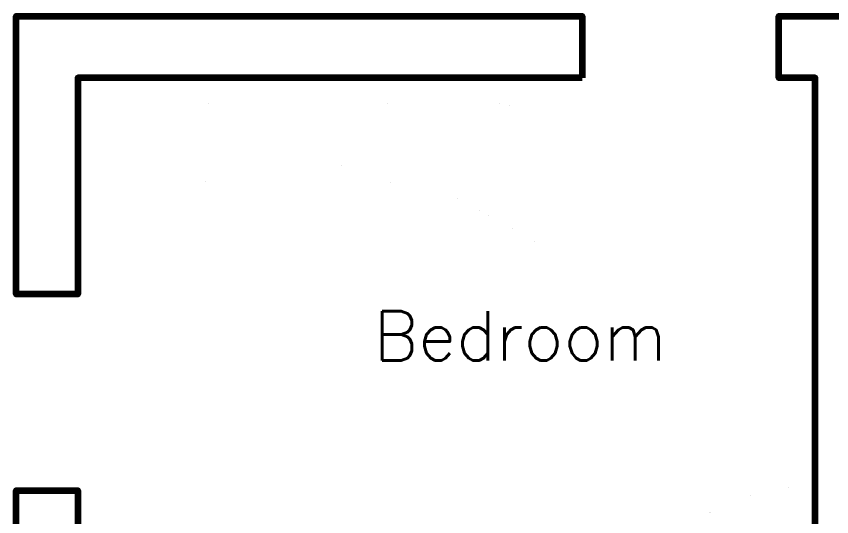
# Model space of a CAD drawing. Header units: metres. Extents: x -1.5 to 5.12, y -0.47 to 6.77.
# Drawn here: x -1.5 to 1.816, y 4.732 to 6.768 of the extents above; entities that cross this region are included whole.
import ezdxf
from ezdxf.enums import TextEntityAlignment as Align

# ---------------------------------------------------------------- set-up
doc = ezdxf.new("R2010")
doc.units = ezdxf.units.M
doc.header["$LTSCALE"] = 10
doc.layers.get('0').update_dxf_attribs({"linetype": 'CONTINUOUS', "lineweight": 100})
for name, color, linetype, lineweight in [('doors', 1, 'CONTINUOUS', 100), ('roomitems', 4, 'CONTINUOUS', 100), ('texts', 5, 'CONTINUOUS', 100), ('walls', 8, 'CONTINUOUS', 100), ('windows', 3, 'CONTINUOUS', 100)]:
    doc.layers.add(name, color=color, linetype=linetype, lineweight=lineweight)
doc.styles.get("Standard").update_dxf_attribs({"font": 'txt', "width": 0.75, "bigfont": 'bigfont.shx'})

# ---------------------------------------------------------------- blocks, each defined once
blk = doc.blocks.new('W-2-1')
at = {"color": 0}
for points, const_width in [([(-333.3, 60), (-400, 60)], 0.01), ([(-400, 60), (-400, 50)], 0.01), ([(-333.3, 60), (-400, 60)], 0.01), ([(-393.3, 60), (-400, 60)], 0.01), ([(-400, 60), (-400, 50)], 0.01), ([(-400, 50), (-400, 40)], 0.01), ([(-400, 50), (-400, 40)], 0.01), ([(-400, 40), (-400, 30)], 0.01), ([(-400, 40), (-400, 30)], 0.01), ([(-386.7, 60), (-393.3, 60)], 0.01), ([(-380, 60), (-386.7, 60)], 0.01), ([(-373.3, 60), (-380, 60)], 0.01), ([(-366.7, 60), (-373.3, 60)], 0.01), ([(-360, 60), (-366.7, 60)], 0.01), ([(-353.3, 60), (-360, 60)], 0.01), ([(-346.7, 60), (-353.3, 60)], 0.01), ([(-340, 60), (-346.7, 60)], 0.01), ([(-333.3, 60), (-340, 60)], 0.01), ([(-266.7, 60), (-333.3, 60)], 0.01), ([(-266.7, 60), (-333.3, 60)], 0.01), ([(-326.7, 60), (-333.3, 60)], 0.01), ([(-320, 60), (-326.7, 60)], 0.01), ([(-320, 60), (-320, 60)], 0.01), ([(-200, 60), (-266.7, 60)], 0.01), ([(-200, 60), (-266.7, 60)], 0.01), ([(-133.3, 60), (-200, 60)], 0.01), ([(-133.3, 60), (-200, 60)], 0.01), ([(-66.7, 60), (-133.3, 60)], 0.01), ([(-66.7, 60), (-133.3, 60)], 0.01), ([(0, 60), (-66.7, 60)], 0.01), ([(0, 60), (-66.7, 60)], 0.01), ([(66.7, 60), (0, 60)], 0.01), ([(66.7, 60), (0, 60)], 0.01), ([(133.3, 60), (66.7, 60)], 0.01), ([(133.3, 60), (66.7, 60)], 0.01), ([(200, 60), (133.3, 60)], 0.01), ([(200, 60), (133.3, 60)], 0.01), ([(266.7, 60), (200, 60)], 0.01), ([(266.7, 60), (200, 60)], 0.01), ([(333.3, 60), (266.7, 60)], 0.01), ([(333.3, 60), (266.7, 60)], 0.01), ([(326.7, 60), (320, 60)], 0.01), ([(333.3, 60), (326.7, 60)], 0.01), ([(400, 60), (333.3, 60)], 0.01), ([(400, 60), (333.3, 60)], 0.01), ([(340, 60), (333.3, 60)], 0.01), ([(346.7, 60), (340, 60)], 0.01), ([(353.3, 60), (346.7, 60)], 0.01), ([(360, 60), (353.3, 60)], 0.01), ([(366.7, 60), (360, 60)], 0.01), ([(373.3, 60), (366.7, 60)], 0.01), ([(380, 60), (373.3, 60)], 0.01), ([(386.7, 60), (380, 60)], 0.01), ([(393.3, 60), (386.7, 60)], 0.01), ([(400, 60), (393.3, 60)], 0.01), ([(400, 50), (400, 60)], 0.01), ([(400, 60), (400, 60)], 0.01), ([(400, 50), (400, 60)], 0.01), ([(400, 40), (400, 50)], 0.01), ([(400, 40), (400, 50)], 0.01), ([(400, 30), (400, 40)], 0.01), ([(400, 30), (400, 40)], 0.01), ([(-400, 30), (-400, 20)], 0.01), ([(-400, 30), (-400, 20)], 0.01), ([(-400, 20), (-400, 10)], 0.01), ([(-400, 20), (-400, 10)], 0.01), ([(-400, 10), (-400, 0)], 0.01), ([(-400, 10), (-400, 0)], 0.01), ([(-400, 0), (-400, -10)], 0.01), ([(-400, 0), (-400, 0)], 0.01), ([(-400, 0), (-333.3, 0)], 0.01), ([(-400, 0), (-400, -10)], 0.01), ([(-400, 0), (-400, 0)], 0.04), ([(-400, 0), (-393.3, 0)], 0.04), ([(-393.3, 0), (-386.7, 0)], 0.04), ([(-386.7, 0), (-380, 0)], 0.04), ([(-380, 0), (-373.3, 0)], 0.04), ([(-373.3, 0), (-366.7, 0)], 0.04), ([(-366.7, 0), (-360, 0)], 0.04), ([(-360, 0), (-353.3, 0)], 0.04), ([(-353.3, 0), (-346.7, 0)], 0.04), ([(-346.7, 0), (-340, 0)], 0.04), ([(-340, 0), (-333.3, 0)], 0.04), ([(-333.3, 0), (-326.7, 0)], 0.04), ([(-333.3, 0), (-266.7, 0)], 0.01), ([(-326.7, 0), (-320, 0)], 0.04), ([(-266.7, 0), (-200, 0)], 0.01), ([(-200, 0), (-133.3, 0)], 0.01), ([(-133.3, 0), (-66.7, 0)], 0.01), ([(-66.7, 0), (0, 0)], 0.01), ([(0, 0), (66.7, 0)], 0.01), ([(66.7, 0), (133.3, 0)], 0.01), ([(133.3, 0), (200, 0)], 0.01), ([(200, 0), (266.7, 0)], 0.01), ([(266.7, 0), (333.3, 0)], 0.01), ([(320, 0), (320, 0)], 0.04), ([(320, 0), (326.7, 0)], 0.04), ([(326.7, 0), (333.3, 0)], 0.04), ([(333.3, 0), (400, 0)], 0.01), ([(333.3, 0), (340, 0)], 0.04), ([(340, 0), (346.7, 0)], 0.04), ([(346.7, 0), (353.3, 0)], 0.04), ([(353.3, 0), (360, 0)], 0.04), ([(360, 0), (366.7, 0)], 0.04), ([(366.7, 0), (373.3, 0)], 0.04), ([(373.3, 0), (380, 0)], 0.04), ([(380, 0), (386.7, 0)], 0.04), ([(386.7, 0), (393.3, 0)], 0.04), ([(393.3, 0), (400, 0)], 0.04), ([(400, 20), (400, 30)], 0.01), ([(400, 20), (400, 30)], 0.01), ([(400, 10), (400, 20)], 0.01), ([(400, 10), (400, 20)], 0.01), ([(400, 0), (400, 10)], 0.01), ([(400, 0), (400, 10)], 0.01), ([(400, -10), (400, 0)], 0.01), ([(400, -10), (400, 0)], 0.01), ([(-400, -10), (-400, -20)], 0.01), ([(-400, -10), (-400, -20)], 0.01), ([(-400, -20), (-400, -30)], 0.01), ([(-400, -20), (-400, -30)], 0.01), ([(-400, -30), (-400, -40)], 0.01), ([(-400, -30), (-400, -40)], 0.01), ([(400, -20), (400, -10)], 0.01), ([(400, -20), (400, -10)], 0.01), ([(400, -30), (400, -20)], 0.01), ([(400, -30), (400, -20)], 0.01), ([(400, -40), (400, -30)], 0.01), ([(400, -40), (400, -30)], 0.01), ([(-400, -40), (-400, -50)], 0.01), ([(-400, -40), (-400, -50)], 0.01), ([(-400, -50), (-400, -60)], 0.01), ([(-400, -50), (-400, -60)], 0.01), ([(-400, -60), (-400, -60)], 0.01), ([(-400, -60), (-333.3, -60)], 0.01), ([(-400, -60), (-400, -60)], 0.01), ([(-400, -60), (-400, -60)], 0.01), ([(-400, -60), (-400, -60)], 0.01), ([(-400, -60), (-400, -60)], 0.01), ([(-400, -60), (-400, -60)], 0.01), ([(-400, -60), (-400, -60)], 0.01), ([(-400, -60), (-400, -60)], 0.01), ([(-400, -60), (-400, -60)], 0.01), ([(-400, -60), (-400, -60)], 0.01), ([(-400, -60), (-400, -60)], 0.01), ([(-400, -60), (-400, -60)], 0.01), ([(-400, -60), (-400, -60)], 0.01), ([(-400, -60), (-400, -60)], 0.01), ([(-400, -60), (-400, -60)], 0.01), ([(-400, -60), (-400, -60)], 0.01), ([(-400, -60), (-333.3, -60)], 0.01), ([(-400, -60), (-393.3, -60)], 0.01), ([(-393.3, -60), (-386.7, -60)], 0.01), ([(-386.7, -60), (-380, -60)], 0.01), ([(-380, -60), (-373.3, -60)], 0.01), ([(-373.3, -60), (-366.7, -60)], 0.01), ([(-366.7, -60), (-360, -60)], 0.01), ([(-360, -60), (-353.3, -60)], 0.01), ([(-353.3, -60), (-346.7, -60)], 0.01), ([(-346.7, -60), (-340, -60)], 0.01), ([(-340, -60), (-333.3, -60)], 0.01), ([(-333.3, -60), (-266.7, -60)], 0.01), ([(-333.3, -60), (-266.7, -60)], 0.01), ([(-333.3, -60), (-326.7, -60)], 0.01), ([(-326.7, -60), (-320, -60)], 0.01), ([(-266.7, -60), (-200, -60)], 0.01), ([(-266.7, -60), (-200, -60)], 0.01), ([(-200, -60), (-133.3, -60)], 0.01), ([(-200, -60), (-133.3, -60)], 0.01), ([(-133.3, -60), (-66.7, -60)], 0.01), ([(-133.3, -60), (-66.7, -60)], 0.01), ([(-66.7, -60), (0, -60)], 0.01), ([(-66.7, -60), (0, -60)], 0.01), ([(0, -60), (66.7, -60)], 0.01), ([(0, -60), (66.7, -60)], 0.01), ([(66.7, -60), (133.3, -60)], 0.01), ([(66.7, -60), (133.3, -60)], 0.01), ([(133.3, -60), (200, -60)], 0.01), ([(133.3, -60), (200, -60)], 0.01), ([(200, -60), (266.7, -60)], 0.01), ([(200, -60), (266.7, -60)], 0.01), ([(266.7, -60), (333.3, -60)], 0.01), ([(266.7, -60), (333.3, -60)], 0.01), ([(320, -60), (320, -60)], 0.01), ([(320, -60), (326.7, -60)], 0.01), ([(326.7, -60), (333.3, -60)], 0.01), ([(333.3, -60), (400, -60)], 0.01), ([(333.3, -60), (400, -60)], 0.01), ([(333.3, -60), (340, -60)], 0.01), ([(340, -60), (346.7, -60)], 0.01), ([(346.7, -60), (353.3, -60)], 0.01), ([(353.3, -60), (360, -60)], 0.01), ([(360, -60), (366.7, -60)], 0.01), ([(366.7, -60), (373.3, -60)], 0.01), ([(373.3, -60), (380, -60)], 0.01), ([(380, -60), (386.7, -60)], 0.01), ([(386.7, -60), (393.3, -60)], 0.01), ([(393.3, -60), (400, -60)], 0.01), ([(400, -50), (400, -40)], 0.01), ([(400, -50), (400, -40)], 0.01), ([(400, -60), (400, -50)], 0.01), ([(400, -60), (400, -50)], 0.01)]:
    blk.add_lwpolyline(points, dxfattribs=dict(at, const_width=const_width))
blk = doc.blocks.new('W-2-2')
at = {"color": 0}
for points, const_width in [([(-333.3, 60), (-400, 60)], 0.01), ([(-400, 60), (-400, 50)], 0.01), ([(-333.3, 60), (-400, 60)], 0.01), ([(-393.3, 60), (-400, 60)], 0.01), ([(-400, 60), (-400, 50)], 0.01), ([(-400, 50), (-400, 40)], 0.01), ([(-400, 50), (-400, 40)], 0.01), ([(-400, 40), (-400, 30)], 0.01), ([(-400, 40), (-400, 30)], 0.01), ([(-386.7, 60), (-393.3, 60)], 0.01), ([(-380, 60), (-386.7, 60)], 0.01), ([(-373.3, 60), (-380, 60)], 0.01), ([(-366.7, 60), (-373.3, 60)], 0.01), ([(-360, 60), (-366.7, 60)], 0.01), ([(-353.3, 60), (-360, 60)], 0.01), ([(-346.7, 60), (-353.3, 60)], 0.01), ([(-340, 60), (-346.7, 60)], 0.01), ([(-333.3, 60), (-340, 60)], 0.01), ([(-266.7, 60), (-333.3, 60)], 0.01), ([(-266.7, 60), (-333.3, 60)], 0.01), ([(-326.7, 60), (-333.3, 60)], 0.01), ([(-320, 60), (-326.7, 60)], 0.01), ([(-320, 60), (-320, 60)], 0.01), ([(-200, 60), (-266.7, 60)], 0.01), ([(-200, 60), (-266.7, 60)], 0.01), ([(-133.3, 60), (-200, 60)], 0.01), ([(-133.3, 60), (-200, 60)], 0.01), ([(-66.7, 60), (-133.3, 60)], 0.01), ([(-66.7, 60), (-133.3, 60)], 0.01), ([(0, 60), (-66.7, 60)], 0.01), ([(0, 60), (-66.7, 60)], 0.01), ([(66.7, 60), (0, 60)], 0.01), ([(66.7, 60), (0, 60)], 0.01), ([(133.3, 60), (66.7, 60)], 0.01), ([(133.3, 60), (66.7, 60)], 0.01), ([(200, 60), (133.3, 60)], 0.01), ([(200, 60), (133.3, 60)], 0.01), ([(266.7, 60), (200, 60)], 0.01), ([(266.7, 60), (200, 60)], 0.01), ([(333.3, 60), (266.7, 60)], 0.01), ([(333.3, 60), (266.7, 60)], 0.01), ([(326.7, 60), (320, 60)], 0.01), ([(333.3, 60), (326.7, 60)], 0.01), ([(400, 60), (333.3, 60)], 0.01), ([(400, 60), (333.3, 60)], 0.01), ([(340, 60), (333.3, 60)], 0.01), ([(346.7, 60), (340, 60)], 0.01), ([(353.3, 60), (346.7, 60)], 0.01), ([(360, 60), (353.3, 60)], 0.01), ([(366.7, 60), (360, 60)], 0.01), ([(373.3, 60), (366.7, 60)], 0.01), ([(380, 60), (373.3, 60)], 0.01), ([(386.7, 60), (380, 60)], 0.01), ([(393.3, 60), (386.7, 60)], 0.01), ([(400, 60), (393.3, 60)], 0.01), ([(400, 50), (400, 60)], 0.01), ([(400, 60), (400, 60)], 0.01), ([(400, 50), (400, 60)], 0.01), ([(400, 40), (400, 50)], 0.01), ([(400, 40), (400, 50)], 0.01), ([(400, 30), (400, 40)], 0.01), ([(400, 30), (400, 40)], 0.01), ([(-400, 30), (-400, 20)], 0.01), ([(-400, 30), (-400, 20)], 0.01), ([(-400, 20), (-400, 10)], 0.01), ([(-400, 20), (-400, 10)], 0.01), ([(-400, 10), (-400, 0)], 0.01), ([(-400, 10), (-400, 0)], 0.01), ([(-400, 0), (-400, -10)], 0.01), ([(-400, 0), (-400, 0)], 0.01), ([(-400, 0), (-333.3, 0)], 0.01), ([(-400, 0), (-400, -10)], 0.01), ([(-400, 0), (-400, 0)], 0.04), ([(-400, 0), (-393.3, 0)], 0.04), ([(-393.3, 0), (-386.7, 0)], 0.04), ([(-386.7, 0), (-380, 0)], 0.04), ([(-380, 0), (-373.3, 0)], 0.04), ([(-373.3, 0), (-366.7, 0)], 0.04), ([(-366.7, 0), (-360, 0)], 0.04), ([(-360, 0), (-353.3, 0)], 0.04), ([(-353.3, 0), (-346.7, 0)], 0.04), ([(-346.7, 0), (-340, 0)], 0.04), ([(-340, 0), (-333.3, 0)], 0.04), ([(-333.3, 0), (-326.7, 0)], 0.04), ([(-333.3, 0), (-266.7, 0)], 0.01), ([(-326.7, 0), (-320, 0)], 0.04), ([(-266.7, 0), (-200, 0)], 0.01), ([(-200, 0), (-133.3, 0)], 0.01), ([(-133.3, 0), (-66.7, 0)], 0.01), ([(-66.7, 0), (0, 0)], 0.01), ([(0, 0), (66.7, 0)], 0.01), ([(66.7, 0), (133.3, 0)], 0.01), ([(133.3, 0), (200, 0)], 0.01), ([(200, 0), (266.7, 0)], 0.01), ([(266.7, 0), (333.3, 0)], 0.01), ([(320, 0), (320, 0)], 0.04), ([(320, 0), (326.7, 0)], 0.04), ([(326.7, 0), (333.3, 0)], 0.04), ([(333.3, 0), (400, 0)], 0.01), ([(333.3, 0), (340, 0)], 0.04), ([(340, 0), (346.7, 0)], 0.04), ([(346.7, 0), (353.3, 0)], 0.04), ([(353.3, 0), (360, 0)], 0.04), ([(360, 0), (366.7, 0)], 0.04), ([(366.7, 0), (373.3, 0)], 0.04), ([(373.3, 0), (380, 0)], 0.04), ([(380, 0), (386.7, 0)], 0.04), ([(386.7, 0), (393.3, 0)], 0.04), ([(393.3, 0), (400, 0)], 0.04), ([(400, 20), (400, 30)], 0.01), ([(400, 20), (400, 30)], 0.01), ([(400, 10), (400, 20)], 0.01), ([(400, 10), (400, 20)], 0.01), ([(400, 0), (400, 10)], 0.01), ([(400, 0), (400, 10)], 0.01), ([(400, -10), (400, 0)], 0.01), ([(400, -10), (400, 0)], 0.01), ([(-400, -10), (-400, -20)], 0.01), ([(-400, -10), (-400, -20)], 0.01), ([(-400, -20), (-400, -30)], 0.01), ([(-400, -20), (-400, -30)], 0.01), ([(-400, -30), (-400, -40)], 0.01), ([(-400, -30), (-400, -40)], 0.01), ([(400, -20), (400, -10)], 0.01), ([(400, -20), (400, -10)], 0.01), ([(400, -30), (400, -20)], 0.01), ([(400, -30), (400, -20)], 0.01), ([(400, -40), (400, -30)], 0.01), ([(400, -40), (400, -30)], 0.01), ([(-400, -40), (-400, -50)], 0.01), ([(-400, -40), (-400, -50)], 0.01), ([(-400, -50), (-400, -60)], 0.01), ([(-400, -50), (-400, -60)], 0.01), ([(-400, -60), (-400, -60)], 0.01), ([(-400, -60), (-333.3, -60)], 0.01), ([(-400, -60), (-400, -60)], 0.01), ([(-400, -60), (-400, -60)], 0.01), ([(-400, -60), (-400, -60)], 0.01), ([(-400, -60), (-400, -60)], 0.01), ([(-400, -60), (-400, -60)], 0.01), ([(-400, -60), (-400, -60)], 0.01), ([(-400, -60), (-400, -60)], 0.01), ([(-400, -60), (-400, -60)], 0.01), ([(-400, -60), (-400, -60)], 0.01), ([(-400, -60), (-400, -60)], 0.01), ([(-400, -60), (-400, -60)], 0.01), ([(-400, -60), (-400, -60)], 0.01), ([(-400, -60), (-400, -60)], 0.01), ([(-400, -60), (-400, -60)], 0.01), ([(-400, -60), (-400, -60)], 0.01), ([(-400, -60), (-333.3, -60)], 0.01), ([(-400, -60), (-393.3, -60)], 0.01), ([(-393.3, -60), (-386.7, -60)], 0.01), ([(-386.7, -60), (-380, -60)], 0.01), ([(-380, -60), (-373.3, -60)], 0.01), ([(-373.3, -60), (-366.7, -60)], 0.01), ([(-366.7, -60), (-360, -60)], 0.01), ([(-360, -60), (-353.3, -60)], 0.01), ([(-353.3, -60), (-346.7, -60)], 0.01), ([(-346.7, -60), (-340, -60)], 0.01), ([(-340, -60), (-333.3, -60)], 0.01), ([(-333.3, -60), (-266.7, -60)], 0.01), ([(-333.3, -60), (-266.7, -60)], 0.01), ([(-333.3, -60), (-326.7, -60)], 0.01), ([(-326.7, -60), (-320, -60)], 0.01), ([(-266.7, -60), (-200, -60)], 0.01), ([(-266.7, -60), (-200, -60)], 0.01), ([(-200, -60), (-133.3, -60)], 0.01), ([(-200, -60), (-133.3, -60)], 0.01), ([(-133.3, -60), (-66.7, -60)], 0.01), ([(-133.3, -60), (-66.7, -60)], 0.01), ([(-66.7, -60), (0, -60)], 0.01), ([(-66.7, -60), (0, -60)], 0.01), ([(0, -60), (66.7, -60)], 0.01), ([(0, -60), (66.7, -60)], 0.01), ([(66.7, -60), (133.3, -60)], 0.01), ([(66.7, -60), (133.3, -60)], 0.01), ([(133.3, -60), (200, -60)], 0.01), ([(133.3, -60), (200, -60)], 0.01), ([(200, -60), (266.7, -60)], 0.01), ([(200, -60), (266.7, -60)], 0.01), ([(266.7, -60), (333.3, -60)], 0.01), ([(266.7, -60), (333.3, -60)], 0.01), ([(320, -60), (320, -60)], 0.01), ([(320, -60), (326.7, -60)], 0.01), ([(326.7, -60), (333.3, -60)], 0.01), ([(333.3, -60), (400, -60)], 0.01), ([(333.3, -60), (400, -60)], 0.01), ([(333.3, -60), (340, -60)], 0.01), ([(340, -60), (346.7, -60)], 0.01), ([(346.7, -60), (353.3, -60)], 0.01), ([(353.3, -60), (360, -60)], 0.01), ([(360, -60), (366.7, -60)], 0.01), ([(366.7, -60), (373.3, -60)], 0.01), ([(373.3, -60), (380, -60)], 0.01), ([(380, -60), (386.7, -60)], 0.01), ([(386.7, -60), (393.3, -60)], 0.01), ([(393.3, -60), (400, -60)], 0.01), ([(400, -50), (400, -40)], 0.01), ([(400, -50), (400, -40)], 0.01), ([(400, -60), (400, -50)], 0.01), ([(400, -60), (400, -50)], 0.01)]:
    blk.add_lwpolyline(points, dxfattribs=dict(at, const_width=const_width))
blk = doc.blocks.new('W-2-0')
at = {"color": 0, "const_width": 0.01}
for points in [[(-450, -75), (-450, 0)], [(450, 0), (441.8, -122.1)], [(450, 0), (450, 0)], [(-450, -150), (-450, -75)], [(441.8, -122.1), (417.8, -239.2)], [(-450, -225), (-450, -150)], [(-450, -300), (-450, -225)], [(417.8, -239.2), (379.3, -350.3)], [(-450, -375), (-450, -300)], [(379.3, -350.3), (327.1, -454.2)], [(-450, -450), (-450, -375)], [(-450, -525), (-450, -450)], [(327.1, -454.2), (262.5, -549.9)], [(-450, -600), (-450, -525)], [(262.5, -549.9), (186.4, -636.4)], [(-450, -675), (-450, -600)], [(186.4, -636.4), (99.9, -712.5)], [(-450, -750), (-450, -675)], [(99.9, -712.5), (4.2, -777.1)], [(-450, -825), (-450, -750)], [(4.2, -777.1), (-99.7, -829.3)], [(-450, -900), (-450, -825)], [(-99.7, -829.3), (-210.8, -867.8)], [(-327.9, -891.8), (-450, -900)], [(-210.8, -867.8), (-327.9, -891.8)]]:
    blk.add_lwpolyline(points, dxfattribs=at)
blk = doc.blocks.new('F-2-0')
at = {"color": 0, "const_width": 0.01}
for points in [[(-775.3, 869.4), (-775.3, 869.4)], [(-775.3, 869.4), (-645.2, 869.4)], [(-775.3, 865.1), (-775.3, 869.4)], [(-775.3, 869.4), (-775.3, 869.4)], [(-775.3, 869.4), (-775.3, 869.4)], [(-775.3, 860.8), (-775.3, 865.1)], [(-645.2, 869.4), (-515, 869.4)], [(-515, 869.4), (-384.8, 869.4)], [(-384.8, 869.4), (-254.6, 869.4)], [(-254.6, 869.4), (-124.5, 869.4)], [(-124.5, 869.4), (5.7, 869.4)], [(5.7, 869.4), (135.9, 869.4)], [(135.9, 869.4), (266, 869.4)], [(266, 869.4), (396.2, 869.4)], [(396.2, 869.4), (526.4, 869.4)], [(526.4, 869.4), (656.6, 869.4)], [(656.6, 869.4), (786.7, 869.4)], [(786.7, 869.4), (786.7, 865.1)], [(786.7, 865.1), (786.7, 860.8)], [(-775.3, 856.5), (-775.3, 860.8)], [(-775.3, 852.2), (-775.3, 856.5)], [(-775.3, 847.9), (-775.3, 852.2)], [(-775.3, 843.6), (-775.3, 847.9)], [(-775.3, 839.3), (-775.3, 843.6)], [(-775.3, 835), (-775.3, 839.3)], [(-775.3, 830.7), (-775.3, 835)], [(-775.3, 826.4), (-775.3, 830.7)], [(786.7, 860.8), (786.7, 856.5)], [(786.7, 856.5), (786.7, 852.2)], [(786.7, 852.2), (786.7, 847.9)], [(786.7, 847.9), (786.7, 843.6)], [(786.7, 843.6), (786.7, 839.3)], [(786.7, 839.3), (786.7, 835)], [(786.7, 835), (786.7, 830.7)], [(786.7, 830.7), (786.7, 826.4)], [(-775.3, 822.1), (-775.3, 826.4)], [(-775.3, 817.8), (-775.3, 822.1)], [(-775.3, 817.8), (-775.3, 817.8)], [(-775.3, 817.8), (-645.2, 817.8)], [(-775.3, 682.1), (-775.3, 817.8)], [(-775.3, 817.8), (-775.3, 817.8)], [(-775.3, 817.8), (-775.3, 817.8)], [(-645.2, 817.8), (-775.3, 817.8)], [(-775.3, 817.8), (-775.3, 817.8)], [(-775.3, 817.8), (-775.3, 682.2)], [(-645.2, 817.8), (-775.3, 817.8)], [(-645.2, 817.8), (-515, 817.8)], [(-515, 817.8), (-645.2, 817.8)], [(-515, 817.8), (-645.2, 817.8)], [(-515, 817.8), (-384.8, 817.8)], [(-384.8, 817.8), (-515, 817.8)], [(-384.8, 817.8), (-515, 817.8)], [(-384.8, 817.8), (-254.6, 817.8)], [(-254.6, 817.8), (-384.8, 817.8)], [(-254.6, 817.8), (-384.8, 817.8)], [(-254.6, 817.8), (-124.5, 817.8)], [(-124.5, 817.8), (-254.6, 817.8)], [(-124.5, 817.8), (-254.6, 817.8)], [(-124.5, 817.8), (5.7, 817.8)], [(5.7, 817.8), (-124.5, 817.8)], [(5.7, 817.8), (-124.5, 817.8)], [(5.7, 817.8), (135.9, 817.8)], [(135.9, 817.8), (5.7, 817.8)], [(135.9, 817.8), (5.7, 817.8)], [(135.9, 817.8), (266, 817.8)], [(266, 817.8), (135.9, 817.8)], [(266, 817.8), (135.9, 817.8)], [(266, 817.8), (396.2, 817.8)], [(396.2, 817.8), (266, 817.8)], [(396.2, 817.8), (266, 817.8)], [(396.2, 817.8), (526.4, 817.8)], [(526.4, 817.8), (396.2, 817.8)], [(526.4, 817.8), (396.2, 817.8)], [(526.4, 817.8), (656.6, 817.8)], [(656.6, 817.8), (526.4, 817.8)], [(656.6, 817.8), (526.4, 817.8)], [(656.6, 817.8), (786.7, 817.8)], [(786.7, 817.8), (656.6, 817.8)], [(786.7, 817.8), (656.6, 817.8)], [(786.7, 826.4), (786.7, 822.1)], [(786.7, 822.1), (786.7, 817.8)], [(786.7, 817.8), (786.7, 682.1)], [(786.7, 682.2), (786.7, 817.8)], [(786.7, 817.8), (786.7, 817.8)], [(-656.1, 728.5), (-647, 736.7)], [(-647, 736.7), (-636.7, 743.9)], [(-636.7, 743.9), (-625.3, 750)], [(-625.3, 750), (-613, 754.9)], [(-613, 754.9), (-599.7, 758.6)], [(-599.7, 758.6), (-585.8, 760.8)], [(-585.8, 760.8), (-571.2, 761.6)], [(-571.2, 761.6), (-571.2, 761.6)], [(-571.2, 761.6), (-535.8, 761.6)], [(-571.2, 761.6), (-571.2, 761.6)], [(-571.2, 761.6), (-571.2, 761.6)], [(-571.2, 761.6), (-571.2, 761.6)], [(-571.2, 761.6), (-571.2, 761.6)], [(-571.2, 761.6), (-571.2, 761.6)], [(-571.2, 761.6), (-571.2, 761.6)], [(-571.2, 761.6), (-571.2, 761.6)], [(-571.2, 761.6), (-571.2, 761.6)], [(-571.2, 761.6), (-571.2, 761.6)], [(-571.2, 761.6), (-571.2, 761.6)], [(-571.2, 761.6), (-571.2, 761.6)], [(-571.2, 761.6), (-571.2, 761.6)], [(-571.2, 761.6), (-571.2, 761.6)], [(-571.2, 761.6), (-571.2, 761.6)], [(-535.8, 761.6), (-500.4, 761.6)], [(-500.4, 761.6), (-464.9, 761.6)], [(-464.9, 761.6), (-429.5, 761.6)], [(-429.5, 761.6), (-394, 761.6)], [(-394, 761.6), (-358.6, 761.6)], [(-358.6, 761.6), (-323.1, 761.6)], [(-323.1, 761.6), (-287.7, 761.6)], [(-287.7, 761.6), (-252.3, 761.6)], [(-252.3, 761.6), (-216.8, 761.6)], [(-216.8, 761.6), (-181.4, 761.6)], [(-181.4, 761.6), (-145.9, 761.6)], [(-145.9, 761.6), (-131.4, 760.8)], [(-131.4, 760.8), (-117.5, 758.6)], [(-117.5, 758.6), (-104.2, 754.9)], [(-104.2, 754.9), (-91.8, 750)], [(-91.8, 750), (-80.5, 743.9)], [(-80.5, 743.9), (-70.2, 736.7)], [(-70.2, 736.7), (-61.1, 728.5)], [(85, 728.5), (94.1, 736.7)], [(94.1, 736.7), (104.4, 743.9)], [(104.4, 743.9), (115.8, 750)], [(115.8, 750), (128.2, 754.9)], [(128.2, 754.9), (141.4, 758.6)], [(141.4, 758.6), (155.3, 760.8)], [(155.3, 760.8), (169.9, 761.6)], [(169.9, 761.6), (169.9, 761.6)], [(169.9, 761.6), (205.2, 761.6)], [(169.9, 761.6), (169.9, 761.6)], [(169.9, 761.6), (169.9, 761.6)], [(169.9, 761.6), (169.9, 761.6)], [(169.9, 761.6), (169.9, 761.6)], [(169.9, 761.6), (169.9, 761.6)], [(169.9, 761.6), (169.9, 761.6)], [(169.9, 761.6), (169.9, 761.6)], [(169.9, 761.6), (169.9, 761.6)], [(169.9, 761.6), (169.9, 761.6)], [(169.9, 761.6), (169.9, 761.6)], [(169.9, 761.6), (169.9, 761.6)], [(169.9, 761.6), (169.9, 761.6)], [(169.9, 761.6), (169.9, 761.6)], [(169.9, 761.6), (169.9, 761.6)], [(205.2, 761.6), (240.6, 761.6)], [(240.6, 761.6), (275.9, 761.6)], [(275.9, 761.6), (311.3, 761.6)], [(311.3, 761.6), (346.6, 761.6)], [(346.6, 761.6), (382, 761.6)], [(382, 761.6), (417.3, 761.6)], [(417.3, 761.6), (452.7, 761.6)], [(452.7, 761.6), (488, 761.6)], [(488, 761.6), (523.3, 761.6)], [(523.3, 761.6), (558.7, 761.6)], [(558.7, 761.6), (594, 761.6)], [(594, 761.6), (608.6, 760.8)], [(608.6, 760.8), (622.5, 758.6)], [(622.5, 758.6), (635.8, 754.9)], [(635.8, 754.9), (648.1, 750)], [(648.1, 750), (659.5, 743.9)], [(659.5, 743.9), (669.8, 736.7)], [(669.8, 736.7), (678.9, 728.5)], [(-677.4, 688), (-674.6, 699.1)], [(-674.6, 699.1), (-670, 709.6)], [(-670, 709.6), (-663.8, 719.4)], [(-663.8, 719.4), (-656.1, 728.5)], [(-61.1, 728.5), (-53.4, 719.4)], [(-53.4, 719.4), (-47.2, 709.6)], [(-47.2, 709.6), (-42.6, 699.1)], [(-42.6, 699.1), (-39.7, 688)], [(63.7, 688), (66.5, 699.1)], [(66.5, 699.1), (71.1, 709.6)], [(71.1, 709.6), (77.3, 719.4)], [(77.3, 719.4), (85, 728.5)], [(678.9, 728.5), (686.6, 719.4)], [(686.6, 719.4), (692.8, 709.6)], [(692.8, 709.6), (697.4, 699.1)], [(697.4, 699.1), (700.2, 688)], [(-775.3, 682.2), (-775.3, 546.7)], [(-775.3, 546.5), (-775.3, 682.1)], [(-678.4, 676.5), (-677.4, 688)], [(-678.4, 663.8), (-678.4, 676.5)], [(-678.4, 651.1), (-678.4, 663.8)], [(-39.7, 688), (-38.8, 676.5)], [(-38.8, 676.5), (-38.8, 663.8)], [(-38.8, 663.8), (-38.8, 651.1)], [(62.7, 676.5), (63.7, 688)], [(62.7, 663.8), (62.7, 676.5)], [(62.7, 651.1), (62.7, 663.8)], [(700.2, 688), (701.2, 676.5)], [(701.2, 676.5), (701.2, 663.8)], [(701.2, 663.8), (701.2, 651.1)], [(786.7, 546.7), (786.7, 682.2)], [(786.7, 682.1), (786.7, 546.5)], [(-678.4, 638.4), (-678.4, 651.1)], [(-678.4, 625.8), (-678.4, 638.4)], [(-38.8, 651.1), (-38.8, 638.4)], [(-38.8, 638.4), (-38.8, 625.8)], [(62.7, 638.4), (62.7, 651.1)], [(62.7, 625.8), (62.7, 638.4)], [(701.2, 651.1), (701.2, 638.4)], [(701.2, 638.4), (701.2, 625.8)], [(-678.4, 613.1), (-678.4, 625.8)], [(-678.4, 600.4), (-678.4, 613.1)], [(-678.4, 587.7), (-678.4, 600.4)], [(-38.8, 625.8), (-38.8, 613.1)], [(-38.8, 613.1), (-38.8, 600.4)], [(-38.8, 600.4), (-38.8, 587.7)], [(62.7, 613.1), (62.7, 625.8)], [(62.7, 600.4), (62.7, 613.1)], [(62.7, 587.7), (62.7, 600.4)], [(701.2, 625.8), (701.2, 613.1)], [(701.2, 613.1), (701.2, 600.4)], [(701.2, 600.4), (701.2, 587.7)], [(-678.4, 575.1), (-678.4, 587.7)], [(-678.4, 562.4), (-678.4, 575.1)], [(-38.8, 587.7), (-38.8, 575.1)], [(-38.8, 575.1), (-38.8, 562.4)], [(62.7, 575.1), (62.7, 587.7)], [(62.7, 562.4), (62.7, 575.1)], [(701.2, 587.7), (701.2, 575.1)], [(701.2, 575.1), (701.2, 562.4)], [(-775.3, 546.7), (-775.3, 411.1)], [(-775.3, 410.9), (-775.3, 546.5)], [(-678.4, 549.7), (-678.4, 562.4)], [(-678.4, 537), (-678.4, 549.7)], [(-678.4, 524.3), (-678.4, 537)], [(-38.8, 562.4), (-38.8, 549.7)], [(-38.8, 549.7), (-38.8, 537)], [(-38.8, 537), (-38.8, 524.3)], [(62.7, 549.7), (62.7, 562.4)], [(62.7, 537), (62.7, 549.7)], [(62.7, 524.3), (62.7, 537)], [(701.2, 562.4), (701.2, 549.7)], [(701.2, 549.7), (701.2, 537)], [(701.2, 537), (701.2, 524.3)], [(786.7, 411.1), (786.7, 546.7)], [(786.7, 546.5), (786.7, 410.9)], [(-677.4, 512.8), (-678.4, 524.3)], [(-674.6, 501.7), (-677.4, 512.8)], [(-670, 491.2), (-674.6, 501.7)], [(-42.6, 501.7), (-47.2, 491.2)], [(-39.7, 512.8), (-42.6, 501.7)], [(-38.8, 524.3), (-39.7, 512.8)], [(63.7, 512.8), (62.7, 524.3)], [(66.5, 501.7), (63.7, 512.8)], [(71.1, 491.2), (66.5, 501.7)], [(697.4, 501.7), (692.8, 491.2)], [(700.2, 512.8), (697.4, 501.7)], [(701.2, 524.3), (700.2, 512.8)], [(-663.8, 481.4), (-670, 491.2)], [(-656.1, 472.3), (-663.8, 481.4)], [(-647, 464.1), (-656.1, 472.3)], [(-61.1, 472.3), (-70.2, 464.1)], [(-53.4, 481.4), (-61.1, 472.3)], [(-47.2, 491.2), (-53.4, 481.4)], [(77.3, 481.4), (71.1, 491.2)], [(85, 472.3), (77.3, 481.4)], [(94.1, 464.1), (85, 472.3)], [(678.9, 472.3), (669.8, 464.1)], [(686.6, 481.4), (678.9, 472.3)], [(692.8, 491.2), (686.6, 481.4)], [(-636.7, 457), (-647, 464.1)], [(-625.3, 450.8), (-636.7, 457)], [(-613, 445.9), (-625.3, 450.8)], [(-599.7, 442.3), (-613, 445.9)], [(-585.8, 440), (-599.7, 442.3)], [(-571.2, 439.2), (-585.8, 440)], [(-535.8, 439.2), (-571.2, 439.2)], [(-500.4, 439.2), (-535.8, 439.2)], [(-464.9, 439.2), (-500.4, 439.2)], [(-429.5, 439.2), (-464.9, 439.2)], [(-394, 439.2), (-429.5, 439.2)], [(-358.6, 439.2), (-394, 439.2)], [(-323.1, 439.2), (-358.6, 439.2)], [(-287.7, 439.2), (-323.1, 439.2)], [(-252.3, 439.2), (-287.7, 439.2)], [(-216.8, 439.2), (-252.3, 439.2)], [(-181.4, 439.2), (-216.8, 439.2)], [(-145.9, 439.2), (-181.4, 439.2)], [(-131.4, 440), (-145.9, 439.2)], [(-117.5, 442.3), (-131.4, 440)], [(-104.2, 445.9), (-117.5, 442.3)], [(-91.8, 450.8), (-104.2, 445.9)], [(-80.5, 457), (-91.8, 450.8)], [(-70.2, 464.1), (-80.5, 457)], [(104.4, 457), (94.1, 464.1)], [(115.8, 450.8), (104.4, 457)], [(128.2, 445.9), (115.8, 450.8)], [(141.4, 442.3), (128.2, 445.9)], [(155.3, 440), (141.4, 442.3)], [(169.9, 439.2), (155.3, 440)], [(205.2, 439.2), (169.9, 439.2)], [(240.6, 439.2), (205.2, 439.2)], [(275.9, 439.2), (240.6, 439.2)], [(311.3, 439.2), (275.9, 439.2)], [(346.6, 439.2), (311.3, 439.2)], [(382, 439.2), (346.6, 439.2)], [(417.3, 439.2), (382, 439.2)], [(452.7, 439.2), (417.3, 439.2)], [(488, 439.2), (452.7, 439.2)], [(523.3, 439.2), (488, 439.2)], [(558.7, 439.2), (523.3, 439.2)], [(594, 439.2), (558.7, 439.2)], [(608.6, 440), (594, 439.2)], [(622.5, 442.3), (608.6, 440)], [(635.8, 445.9), (622.5, 442.3)], [(648.1, 450.8), (635.8, 445.9)], [(659.5, 457), (648.1, 450.8)], [(669.8, 464.1), (659.5, 457)], [(-775.3, 411.1), (-775.3, 275.6)], [(-775.3, 275.3), (-775.3, 410.9)], [(786.7, 275.6), (786.7, 411.1)], [(786.7, 410.9), (786.7, 275.3)], [(-775.3, 390.3), (-775.3, 390.3)], [(-775.3, 390.3), (-676.9, 390.3)], [(-676.9, 390.3), (-578.5, 390.3)], [(-578.5, 390.3), (-480, 390.3)], [(-480, 390.3), (-381.6, 390.3)], [(-381.6, 390.3), (-283.1, 390.3)], [(-283.1, 390.3), (-184.7, 390.3)], [(-184.7, 390.3), (-86.3, 390.3)], [(-86.3, 390.3), (12.2, 390.3)], [(12.2, 390.3), (110.6, 390.3)], [(110.6, 390.3), (209, 390.3)], [(209, 390.3), (307.5, 390.3)], [(307.5, 390.3), (405.9, 390.3)], [(405.9, 390.3), (405.9, 390.3)], [(405.9, 390.3), (405.9, 372.5)], [(437.6, 372.5), (405.9, 390.3)], [(405.9, 372.5), (405.9, 354.7)], [(469.4, 354.7), (437.6, 372.5)], [(405.9, 354.7), (405.9, 336.9)], [(405.9, 336.9), (405.9, 319.1)], [(501.1, 336.9), (469.4, 354.7)], [(532.8, 319.1), (501.1, 336.9)], [(405.9, 319.1), (405.9, 301.3)], [(405.9, 301.3), (405.9, 283.5)], [(564.6, 301.3), (532.8, 319.1)], [(596.3, 283.5), (564.6, 301.3)], [(-775.3, 275.6), (-775.3, 140.1)], [(-775.3, 139.7), (-775.3, 275.3)], [(405.9, 283.5), (405.9, 265.6)], [(405.9, 265.6), (405.9, 247.8)], [(628.1, 265.6), (596.3, 283.5)], [(659.8, 247.8), (628.1, 265.6)], [(786.7, 140.1), (786.7, 275.6)], [(786.7, 275.3), (786.7, 139.7)], [(405.9, 247.8), (405.9, 230)], [(691.5, 230), (659.8, 247.8)], [(405.9, 230), (405.9, 212.2)], [(405.9, 212.2), (405.9, 194.4)], [(723.3, 212.2), (691.5, 230)], [(755, 194.4), (723.3, 212.2)], [(405.9, 194.4), (405.9, 176.6)], [(405.9, 176.6), (405.9, 176.6)], [(405.9, 176.6), (437.6, 176.6)], [(437.6, 176.6), (469.4, 176.6)], [(469.4, 176.6), (501.1, 176.6)], [(501.1, 176.6), (532.8, 176.6)], [(532.8, 176.6), (564.6, 176.6)], [(564.6, 176.6), (596.3, 176.6)], [(596.3, 176.6), (628.1, 176.6)], [(628.1, 176.6), (659.8, 176.6)], [(659.8, 176.6), (691.5, 176.6)], [(691.5, 176.6), (723.3, 176.6)], [(723.3, 176.6), (755, 176.6)], [(786.7, 176.6), (755, 194.4)], [(755, 176.6), (786.7, 176.6)], [(786.7, 176.6), (786.7, 176.6)], [(-775.3, 140.1), (-775.3, 4.5)], [(-775.3, 4.1), (-775.3, 139.7)], [(786.7, 4.5), (786.7, 140.1)], [(786.7, 139.7), (786.7, 4.1)], [(-775.3, 4.5), (-775.3, -131)], [(-775.3, -131.5), (-775.3, 4.1)], [(786.7, -131), (786.7, 4.5)], [(786.7, 4.1), (786.7, -131.5)], [(-775.3, -131), (-775.3, -266.5)], [(-775.3, -267.2), (-775.3, -131.5)], [(786.7, -266.5), (786.7, -131)], [(786.7, -131.5), (786.7, -267.2)], [(-775.3, -266.5), (-775.3, -402.1)], [(-775.3, -402.8), (-775.3, -267.2)], [(786.7, -402.1), (786.7, -266.5)], [(786.7, -267.2), (786.7, -402.8)], [(-775.3, -402.1), (-775.3, -537.6)], [(-775.3, -538.4), (-775.3, -402.8)], [(786.7, -537.6), (786.7, -402.1)], [(786.7, -402.8), (786.7, -538.4)], [(-775.3, -537.6), (-775.3, -673.2)], [(-775.3, -674), (-775.3, -538.4)], [(786.7, -673.2), (786.7, -537.6)], [(786.7, -538.4), (786.7, -674)], [(-775.3, -673.2), (-775.3, -808.7)], [(-775.3, -809.6), (-775.3, -674)], [(786.7, -808.7), (786.7, -673.2)], [(786.7, -674), (786.7, -809.6)], [(-775.3, -808.7), (-775.3, -808.7)], [(-775.3, -808.7), (-645.2, -808.7)], [(-775.3, -808.7), (-775.3, -808.7)], [(-775.3, -808.7), (-645.2, -808.7)], [(-775.3, -813), (-775.3, -808.7)], [(-775.3, -808.7), (-775.3, -808.7)], [(-775.3, -808.7), (-775.3, -808.7)], [(-645.2, -809.6), (-775.3, -809.6)], [(-775.3, -817.3), (-775.3, -813)], [(-775.3, -821.6), (-775.3, -817.3)], [(-775.3, -825.9), (-775.3, -821.6)], [(-775.3, -830.2), (-775.3, -825.9)], [(-645.2, -808.7), (-515, -808.7)], [(-645.2, -808.7), (-515, -808.7)], [(-515, -809.6), (-645.2, -809.6)], [(-515, -808.7), (-384.8, -808.7)], [(-515, -808.7), (-384.8, -808.7)], [(-384.8, -809.6), (-515, -809.6)], [(-384.8, -808.7), (-254.6, -808.7)], [(-384.8, -808.7), (-254.6, -808.7)], [(-254.6, -809.6), (-384.8, -809.6)], [(-254.6, -808.7), (-124.5, -808.7)], [(-254.6, -808.7), (-124.5, -808.7)], [(-124.5, -809.6), (-254.6, -809.6)], [(-124.5, -808.7), (5.7, -808.7)], [(-124.5, -808.7), (5.7, -808.7)], [(5.7, -809.6), (-124.5, -809.6)], [(5.7, -808.7), (135.9, -808.7)], [(5.7, -808.7), (135.9, -808.7)], [(135.9, -809.6), (5.7, -809.6)], [(135.9, -808.7), (266, -808.7)], [(135.9, -808.7), (266, -808.7)], [(266, -809.6), (135.9, -809.6)], [(266, -808.7), (396.2, -808.7)], [(266, -808.7), (396.2, -808.7)], [(396.2, -809.6), (266, -809.6)], [(396.2, -808.7), (526.4, -808.7)], [(396.2, -808.7), (526.4, -808.7)], [(526.4, -809.6), (396.2, -809.6)], [(526.4, -808.7), (656.6, -808.7)], [(526.4, -808.7), (656.6, -808.7)], [(656.6, -809.6), (526.4, -809.6)], [(656.6, -808.7), (786.7, -808.7)], [(656.6, -808.7), (786.7, -808.7)], [(786.7, -809.6), (656.6, -809.6)], [(786.7, -808.7), (786.7, -808.7)], [(786.7, -808.7), (786.7, -813)], [(786.7, -813), (786.7, -817.3)], [(786.7, -817.3), (786.7, -821.6)], [(786.7, -821.6), (786.7, -825.9)], [(786.7, -825.9), (786.7, -830.2)], [(-775.3, -834.5), (-775.3, -830.2)], [(-775.3, -838.8), (-775.3, -834.5)], [(-775.3, -843.1), (-775.3, -838.8)], [(-775.3, -847.4), (-775.3, -843.1)], [(-775.3, -851.7), (-775.3, -847.4)], [(-775.3, -856), (-775.3, -851.7)], [(-775.3, -860.3), (-775.3, -856)], [(-645.2, -860.3), (-775.3, -860.3)], [(-515, -860.3), (-645.2, -860.3)], [(-384.8, -860.3), (-515, -860.3)], [(-254.6, -860.3), (-384.8, -860.3)], [(-124.5, -860.3), (-254.6, -860.3)], [(5.7, -860.3), (-124.5, -860.3)], [(135.9, -860.3), (5.7, -860.3)], [(266, -860.3), (135.9, -860.3)], [(396.2, -860.3), (266, -860.3)], [(526.4, -860.3), (396.2, -860.3)], [(656.6, -860.3), (526.4, -860.3)], [(786.7, -860.3), (656.6, -860.3)], [(786.7, -830.2), (786.7, -834.5)], [(786.7, -834.5), (786.7, -838.8)], [(786.7, -838.8), (786.7, -843.1)], [(786.7, -843.1), (786.7, -847.4)], [(786.7, -847.4), (786.7, -851.7)], [(786.7, -851.7), (786.7, -856)], [(786.7, -856), (786.7, -860.3)]]:
    blk.add_lwpolyline(points, dxfattribs=at)

msp = doc.modelspace()

# ---------------------------------------------------------------- linework, layer by layer
at = {"layer": 'walls'}
for points in [[(0.801, 6.518), (-1.25, 6.518), (-1.25, 5.638), (-1.5, 5.638), (-1.5, 6.768), (0.801, 6.768)], [(2.969, 6.512), (1.869, 6.512), (1.869, 3.895), (1.749, 3.895), (1.75, 4.265), (1.749, 4.265), (1.749, 6.518), (1.601, 6.518), (1.601, 6.768), (2.969, 6.768)], [(-1.25, 4.018), (0.849, 4.018), (0.849, 3.896), (0.369, 3.896), (0.369, 3.598), (0.249, 3.598), (0.249, 3.898), (-1.25, 3.898), (-1.25, 3.543), (-1.5, 3.543), (-1.5, 4.838), (-1.25, 4.838)]]:
    msp.add_lwpolyline(points, close=True, dxfattribs=at)

# ---------------------------------------------------------------- block references
at = {"layer": 'doors', "xscale": 0.001, "yscale": 0.001, "rotation": -180}
msp.add_blockref('W-2-0', (1.2999, 3.9582), dxfattribs=at)
at = {"layer": 'roomitems', "xscale": 0.001, "yscale": 0.001}
msp.add_blockref('F-2-0', (-0.1381, 5.6534), dxfattribs=at)
at = {"layer": 'windows', "xscale": 0.001, "yscale": 0.001}
msp.add_blockref('W-2-2', (1.2011, 6.5782), dxfattribs=at)
at = {"layer": 'windows', "xscale": 0.001, "yscale": 0.001, "rotation": 90}
msp.add_blockref('W-2-1', (-1.31, 5.2388), dxfattribs=at)

# ---------------------------------------------------------------- texts
at = {"layer": 'texts'}
msp.add_text('Bedroom', height=0.2, dxfattribs=at).set_placement((0.55, 5.4682), align=Align.MIDDLE_CENTER)

doc.saveas('drawing.dxf')
